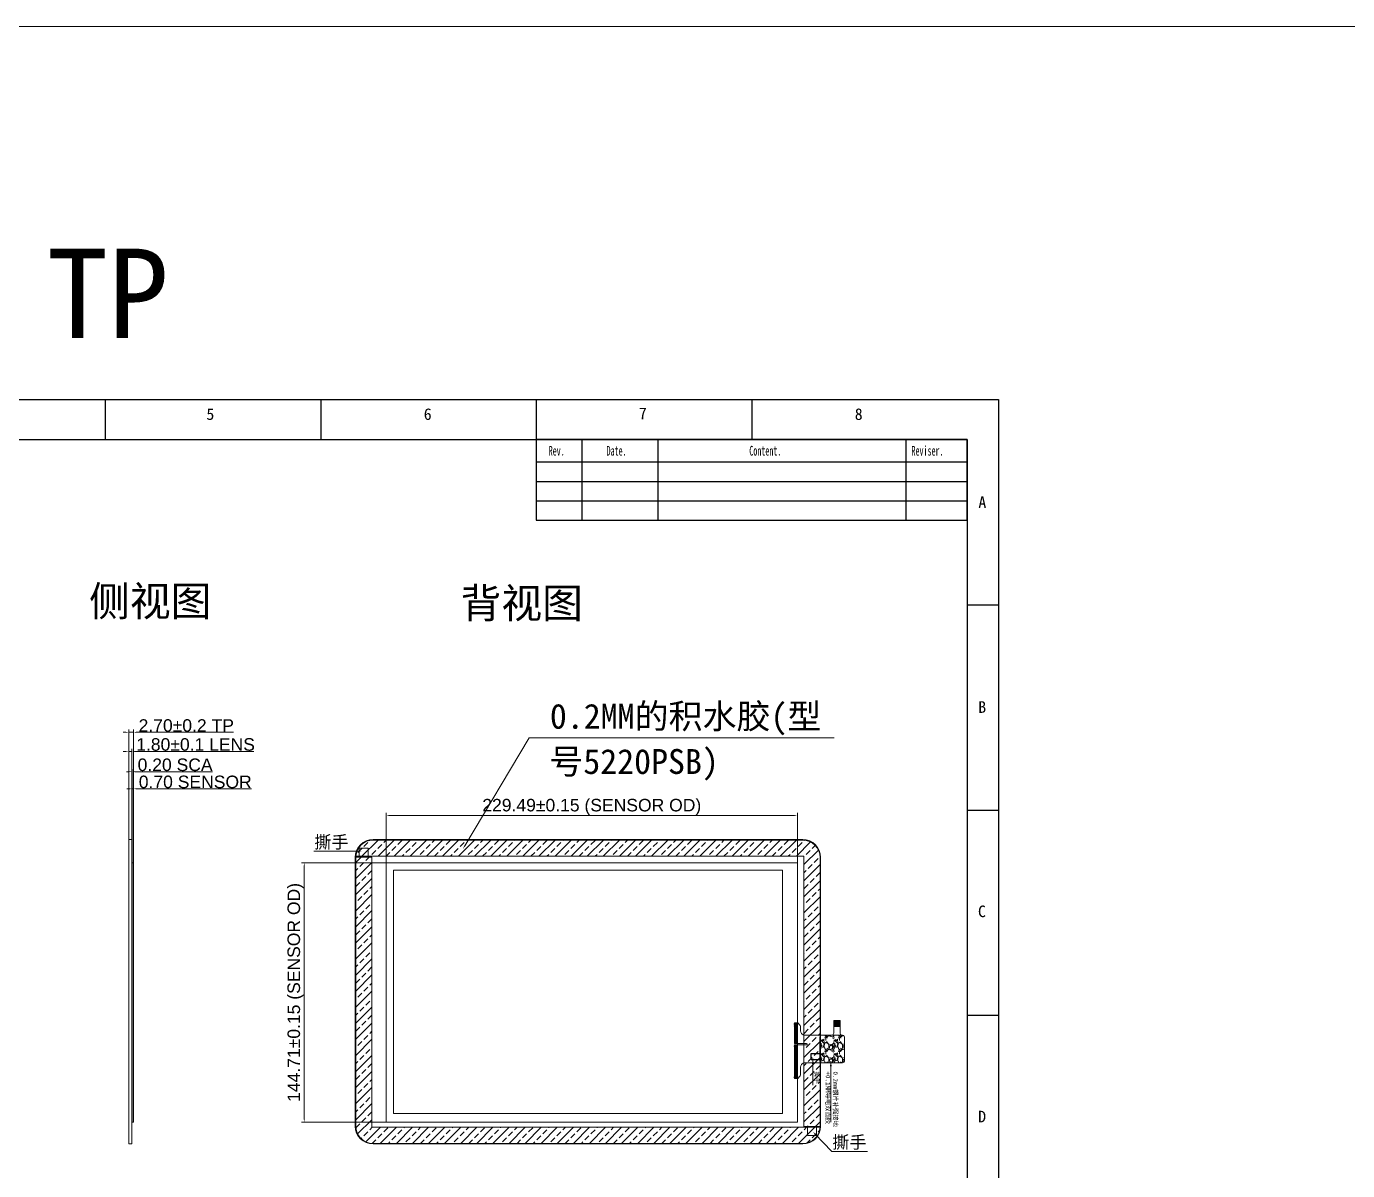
# Model space of a CAD drawing. Header units: millimetres. Extents: x 20850 to 34255, y -4073 to 3090.
# Drawn here: x 21452 to 22190, y 2451 to 3090 of the extents above; entities that cross this region are included whole.
import ezdxf

# ---------------------------------------------------------------- set-up
doc = ezdxf.new("R2010")
doc.units = ezdxf.units.MM
doc.header["$LTSCALE"] = 0.2
for name, color, linetype in [('Cover lens', 171, 'Continuous'), ('DIM', 7, 'Continuous'), ('Sensor', 7, 'Continuous'), ('背胶', 40, 'Continuous')]:
    doc.layers.add(name, color=color, linetype=linetype)
doc.layers.add('DIM（标注）', color=3, linetype='Continuous', lineweight=0)
doc.layers.add('FPC', color=40, linetype='Continuous', lineweight=13)
doc.styles.add('ARIAL', font='arial.ttf')
doc.styles.get("Standard").update_dxf_attribs({"font": 'simkai.ttf', "width": 0.58, "height": 8})
doc.styles.add('宋体', font='', dxfattribs={"height": 3})
doc.styles.add('宋体3.5', font='', dxfattribs={"height": 3.5})
doc.styles.get('宋体').set_extended_font_data('SimSun')
doc.styles.get('宋体3.5').set_extended_font_data('SimSun')
doc.dimstyles.new('ISO', dxfattribs={"dimtxt": 7, "dimasz": 3, "dimexe": 0, "dimexo": 0, "dimgap": 0.3, "dimtad": 1, "dimzin": 1, "dimdsep": 46, "dimtxsty": '宋体', "dimcen": 0, "dimclrd": 256, "dimclre": 256, "dimclrt": 256, "dimadec": 0, "dimazin": 0, "dimtfac": 1, "dimtmove": 0, "dimatfit": 3, "dimfxl": 1, "dimlwd": -1, "dimlwe": -1, "dimarcsym": 0})

msp = doc.modelspace()

# ---------------------------------------------------------------- hatches: boundary and pattern name
at = {"layer": 'FPC'}
h = msp.add_hatch(dxfattribs=at)
h.set_pattern_fill('GRAVEL', color=6, scale=0.3, angle=-90, style=0)
h.set_pattern_definition([(138.0128, (22353.81725, 10300.6586), (-68.58008427, 60.960051798), [1.025163, -101.4915]), (94.9697, (22353.05525, 10301.3444), (7.619946226, -91.440147919), [1.759215, -174.162]), (42.5104, (22352.90285, 10303.097), (-83.820081877, -76.199944555), [1.240446, -122.8041]), (177.2737, (22350.99785, 10306.0688), (152.39995096, -7.619966912), [1.602015, -158.5992]), (202.8337, (22349.39765, 10306.145), (91.44005199, 38.100108167), [1.570902, -155.5194]), (267.2737, (22347.94985, 10305.5354), (7.619966912, 152.39995096), [1.602015, -158.5992]), (307.6942, (22347.87365, 10303.9352), (-76.199932071, 99.060062584), [2.118582, -209.7393]), (342.2553, (22349.16905, 10302.2588), (167.640048618, -53.340106696), [2.00016, -198.0159]), (31.4296, (22351.07405, 10301.6492), (99.05988348, 60.960015706), [1.607439, -159.1365]), (85.2364, (22352.44565, 10302.4874), (-7.61992849, -83.81993416), [1.835139, -89.9217]), (132.3974, (22352.59805, 10304.3162), (-83.819890952, 91.440002752), [2.373234, -234.9504]), (48.8141, (22350.92165, 10298.525), (45.71992967, 53.33996602), [0.810015, -80.1918]), (81.4692, (22351.45505, 10299.1346), (-15.2400384, -99.059848787), [1.541046, -152.5638]), (135, (22351.6836, 10300.6586), (-7.6199948, 3e-15), [1.077627, -9.69867]), (113.1986, (22352.598, 10301.192), (15.24006682, -38.10012848), [0.580323, -57.4518]), (201.8014, (22352.3694, 10301.7254), (22.86001473, 7.62000535), [0.820698, -40.2144]), (300.9638, (22351.6074, 10301.4206), (15.24001188, -22.85997586), [1.33296, -43.0989]), (71.5651, (22352.2932, 10300.2776), (-7.6199887, -15.24000695), [0.963861, -23.1327]), (286.3895, (22352.36945, 10306.145), (22.85995245, -76.200042042), [1.350264, -133.6764]), (340.3462, (22352.75045, 10304.8496), (-83.819881466, 30.479915066), [1.132797, -112.1466]), (203.1986, (22353.8172, 10300.2776), (38.10012848, 15.24006682), [1.16064, -56.8716]), (253.6105, (22352.75045, 10299.8204), (22.85995245, 76.200042042), [1.350264, -133.6764]), (249.444, (22347.64505, 10306.145), (15.23998151, 38.10004729), [1.302105, -63.8031]), (204.7751, (22347.18785, 10304.9258), (83.81996108, 38.09991121), [1.091016, -108.0108]), (336.8014, (22346.1972, 10300.2014), (38.10012848, -15.24006682), [1.16064, -56.8716]), (287.354, (22347.26405, 10299.7442), (-30.479954027, 99.060005346), [1.277349, -126.4572]), (339.444, (22346.19725, 10303.9352), (-38.10004729, 15.23998151), [0.651054, -64.4544]), (11.3099, (22346.1972, 10300.6586), (30.47990238, 7.6199624), [0.388545, -38.466]), (75.9638, (22346.5782, 10300.7348), (-7.6199868, -22.86001606), [1.570902, -29.84715]), (96.009, (22346.95925, 10302.2588), (7.619982206, -76.199887633), [1.455801, -144.1242]), (213.6901, (22350.9216, 10301.4206), (15.2399853, 7.6200026), [1.098972, -26.37534]), (263.1572, (22350.00725, 10300.811), (-15.240068255, -129.54005357), [1.918671, -189.948]), (330.9454, (22349.77865, 10298.906), (-53.33987283, 30.4799291), [0.784524, -77.6682]), (360, (22350.4644, 10298.525), (7.62, 7.62), [0.4572, -7.1628]), (30.2564, (22347.18785, 10302.4112), (-53.339973097, -30.4799354), [1.058601, -104.8017]), (318.0128, (22348.10225, 10302.9446), (68.58008427, -60.960051798), [2.050329, -100.4664]), (270, (22349.626, 10301.573), (7.62, -7.62), [1.9812, -5.6388]), (235.3048, (22349.62625, 10299.5918), (53.34000507, 76.199867973), [1.20483, -119.2779]), (164.0546, (22348.9404, 10298.6012), (-30.48007261, 7.62001944), [1.109487, -54.3651]), (117.646, (22347.87365, 10298.906), (-76.200047924, 144.779949147), [1.806435, -178.8375]), (85.4261, (22347.03545, 10300.5062), (7.619963134, 99.060022814), [1.911087, -189.1974]), (85.4261, (22347.03545, 10300.5062), (7.619963134, 99.060022814), [1.911087, -189.1974])])
h.paths.add_polyline_path([(21908.745, 2525.9915, 0.41421356), (21907.745, 2526.9915), (21907.305, 2526.9915), (21896.105, 2526.9915, 0.41421356), (21895.105, 2525.9915), (21895.105, 2512.4615, 0.41421356), (21896.105, 2511.4615), (21907.745, 2511.4615, 0.41421356), (21908.745, 2512.4615)])

# ---------------------------------------------------------------- linework, layer by layer
for p, q in [((20990.0109, 2881.809), (21994.6895, 2881.809)), ((21496.0907, 2881.809), (21496.0907, 2859.4505)), ((21616.3925, 2881.809), (21616.3925, 2859.4505)), ((21736.6943, 2881.809), (21736.6943, 2859.4505)), ((21856.996, 2881.809), (21856.996, 2859.4505)), ((21994.6895, 2881.809), (21994.6895, 2194.2849)), ((21014.8837, 2859.4505), (21977.3067, 2859.4505)), ((21977.3067, 2859.4505), (21736.6943, 2859.4505)), ((21736.6943, 2859.4505), (21736.6943, 2814.5422)), ((21762.377, 2814.5422), (21762.377, 2859.4505)), ((21804.7603, 2814.5422), (21804.7603, 2859.4505)), ((21943.1482, 2814.5422), (21943.1482, 2859.4505)), ((21977.3067, 2814.5422), (21977.3067, 2859.4505)), ((21977.3067, 2859.4505), (21977.3067, 2212.1425)), ((21736.6943, 2846.9781), (21977.3067, 2846.9781)), ((21736.6943, 2836.1661), (21977.3067, 2836.1661)), ((21736.6943, 2825.3542), (21977.3067, 2825.3542)), ((21736.6943, 2814.5422), (21977.3067, 2814.5422)), ((21977.3067, 2767.2219), (21994.6895, 2767.2219)), ((21977.3067, 2652.6349), (21994.6895, 2652.6349)), ((21977.3067, 2538.0478), (21994.6895, 2538.0478))]:
    msp.add_line(p, q)
at = {"lineweight": 15}
for p, q in [((21511.0163, 2623.1415), (21511.2163, 2623.1415)), ((21511.0163, 2478.4315), (21511.0163, 2623.1415)), ((21511.2163, 2623.1415), (21511.2163, 2478.4315)), ((21511.2163, 2478.4315), (21511.0163, 2478.4315))]:
    msp.add_line(p, q, dxfattribs=at)
at = {"color": 2, "linetype": 'Continuous'}
for p, q in [((21890.105, 2513.4097), (21890.105, 2516.6325)), ((21890.105, 2516.6325), (21895.105, 2516.6325)), ((21890.105, 2513.4097), (21895.105, 2513.4097))]:
    msp.add_line(p, q, dxfattribs=at)
at = {"color": 1, "lineweight": 15}
msp.add_lwpolyline([(20850.3737, 3090.1895), (24468.3963, 3090.1895), (24468.3963, 2016.3645), (20850.3737, 2016.3645)], close=True, dxfattribs=at)
at = {"lineweight": 15}
msp.add_lwpolyline([(21696.8424, 2632.6589), (21732.6904, 2693.0169), (21903.0861, 2693.0169)], dxfattribs=at)
at = {"color": 0}
for points in [[(21881.6146, 2533.3865), (21882.1646, 2533.3865), (21882.1646, 2532.8865), (21880.9646, 2532.8865), (21880.9646, 2533.3865), (21881.4146, 2533.3865), (21881.4146, 2533.3865)], [(21881.6146, 2532.8865), (21882.1646, 2532.8865), (21882.1646, 2533.3865), (21880.9646, 2533.3865), (21880.9646, 2532.8865), (21881.4146, 2532.8865), (21881.4146, 2532.8865)], [(21880.9646, 2532.1865), (21881.4146, 2532.1865), (21881.4146, 2532.5865), (21881.6146, 2532.5865), (21881.6146, 2532.1865), (21882.1646, 2532.1865), (21882.1646, 2531.8865), (21880.9646, 2531.8865)], [(21880.9646, 2531.5865), (21880.9646, 2531.2865), (21882.1646, 2531.2865), (21882.1646, 2531.5865)], [(21880.9646, 2530.9865), (21880.9646, 2530.6865), (21882.1646, 2530.6865), (21882.1646, 2530.9865)], [(21880.9646, 2530.3865), (21880.9646, 2530.0865), (21882.1646, 2530.0865), (21882.1646, 2530.3865)], [(21880.9646, 2529.7865), (21880.9646, 2529.4865), (21882.1646, 2529.4865), (21882.1646, 2529.7865)], [(21903.155, 2531.9871), (21903.455, 2531.9871), (21903.455, 2534.9915), (21903.155, 2534.9915)], [(21903.655, 2531.9871), (21903.955, 2531.9871), (21903.955, 2534.9915), (21903.655, 2534.9915)], [(21904.155, 2531.9871), (21904.455, 2531.9871), (21904.455, 2534.9915), (21904.155, 2534.9915)], [(21904.655, 2531.9871), (21904.955, 2531.9871), (21904.955, 2534.9915), (21904.655, 2534.9915)], [(21905.155, 2531.9871), (21905.455, 2531.9871), (21905.455, 2534.9915), (21905.155, 2534.9915)], [(21905.655, 2531.9871), (21905.955, 2531.9871), (21905.955, 2534.9915), (21905.655, 2534.9915)], [(21880.9646, 2529.1865), (21880.9646, 2528.8865), (21882.1646, 2528.8865), (21882.1646, 2529.1865)], [(21880.9646, 2528.5865), (21880.9646, 2528.2865), (21882.1646, 2528.2865), (21882.1646, 2528.5865)], [(21880.9646, 2527.9865), (21880.9646, 2527.6865), (21882.1646, 2527.6865), (21882.1646, 2527.9865)], [(21880.9646, 2527.3865), (21880.9646, 2527.0865), (21882.1646, 2527.0865), (21882.1646, 2527.3865)], [(21880.9646, 2526.7865), (21880.9646, 2526.4865), (21882.1646, 2526.4865), (21882.1646, 2526.7865)], [(21880.9646, 2526.1865), (21880.9646, 2525.8865), (21882.1646, 2525.8865), (21882.1646, 2526.1865)], [(21880.9646, 2525.5865), (21880.9646, 2525.2865), (21882.1646, 2525.2865), (21882.1646, 2525.5865)], [(21880.9646, 2524.9865), (21880.9646, 2524.6865), (21882.1646, 2524.6865), (21882.1646, 2524.9865)], [(21880.9646, 2524.3865), (21880.9646, 2524.0865), (21882.1646, 2524.0865), (21882.1646, 2524.3865)], [(21880.9646, 2523.7865), (21880.9646, 2523.4865), (21882.1646, 2523.4865), (21882.1646, 2523.7865)], [(21880.9646, 2522.8865), (21881.4146, 2522.8865), (21881.4146, 2522.4865), (21881.6146, 2522.4865), (21881.6146, 2522.8865), (21882.1646, 2522.8865), (21882.1646, 2523.1865), (21880.9646, 2523.1865)], [(21880.9646, 2520.8865), (21881.4146, 2520.8865), (21881.4146, 2521.2865), (21881.6146, 2521.2865), (21881.6146, 2520.8865), (21882.1646, 2520.8865), (21882.1646, 2520.5865), (21880.9646, 2520.5865)], [(21880.9646, 2519.9865), (21882.1646, 2519.9865), (21882.1646, 2520.2865), (21880.9646, 2520.2865)], [(21880.9646, 2519.3865), (21882.1646, 2519.3865), (21882.1646, 2519.6865), (21880.9646, 2519.6865)], [(21880.9646, 2518.7865), (21882.1646, 2518.7865), (21882.1646, 2519.0865), (21880.9646, 2519.0865)], [(21880.9646, 2518.1865), (21882.1646, 2518.1865), (21882.1646, 2518.4865), (21880.9646, 2518.4865)], [(21880.9646, 2517.5865), (21882.1646, 2517.5865), (21882.1646, 2517.8865), (21880.9646, 2517.8865)], [(21880.9646, 2516.9865), (21882.1646, 2516.9865), (21882.1646, 2517.2865), (21880.9646, 2517.2865)], [(21880.9646, 2516.3865), (21882.1646, 2516.3865), (21882.1646, 2516.6865), (21880.9646, 2516.6865)], [(21880.9646, 2515.7865), (21882.1646, 2515.7865), (21882.1646, 2516.0865), (21880.9646, 2516.0865)], [(21880.9646, 2515.1865), (21882.1646, 2515.1865), (21882.1646, 2515.4865), (21880.9646, 2515.4865)], [(21880.9646, 2514.5865), (21882.1646, 2514.5865), (21882.1646, 2514.8865), (21880.9646, 2514.8865)], [(21880.9646, 2513.9865), (21882.1646, 2513.9865), (21882.1646, 2514.2865), (21880.9646, 2514.2865)], [(21880.9646, 2513.3865), (21882.1646, 2513.3865), (21882.1646, 2513.6865), (21880.9646, 2513.6865)], [(21880.9646, 2512.7865), (21882.1646, 2512.7865), (21882.1646, 2513.0865), (21880.9646, 2513.0865)], [(21880.9646, 2512.1865), (21882.1646, 2512.1865), (21882.1646, 2512.4865), (21880.9646, 2512.4865)], [(21880.9646, 2511.5865), (21882.1646, 2511.5865), (21882.1646, 2511.8865), (21880.9646, 2511.8865)], [(21880.9646, 2510.9865), (21882.1646, 2510.9865), (21882.1646, 2511.2865), (21880.9646, 2511.2865)], [(21880.9646, 2510.3865), (21882.1646, 2510.3865), (21882.1646, 2510.6865), (21880.9646, 2510.6865)], [(21880.9646, 2509.7865), (21882.1646, 2509.7865), (21882.1646, 2510.0865), (21880.9646, 2510.0865)], [(21880.9646, 2509.1865), (21882.1646, 2509.1865), (21882.1646, 2509.4865), (21880.9646, 2509.4865)], [(21880.9646, 2508.5865), (21882.1646, 2508.5865), (21882.1646, 2508.8865), (21880.9646, 2508.8865)], [(21880.9646, 2507.9865), (21882.1646, 2507.9865), (21882.1646, 2508.2865), (21880.9646, 2508.2865)], [(21880.9646, 2507.3865), (21882.1646, 2507.3865), (21882.1646, 2507.6865), (21880.9646, 2507.6865)], [(21880.9646, 2506.7865), (21882.1646, 2506.7865), (21882.1646, 2507.0865), (21880.9646, 2507.0865)], [(21880.9646, 2506.1865), (21882.1646, 2506.1865), (21882.1646, 2506.4865), (21880.9646, 2506.4865)], [(21880.9646, 2505.5865), (21882.1646, 2505.5865), (21882.1646, 2505.8865), (21880.9646, 2505.8865)], [(21880.9646, 2504.9865), (21882.1646, 2504.9865), (21882.1646, 2505.2865), (21880.9646, 2505.2865)], [(21880.9646, 2504.3865), (21881.4146, 2504.3865), (21881.4146, 2503.9865), (21881.6146, 2503.9865), (21881.6146, 2504.3865), (21882.1646, 2504.3865), (21882.1646, 2504.6865), (21880.9646, 2504.6865)], [(21880.9646, 2504.3865), (21881.4146, 2504.3865), (21881.4146, 2503.9865), (21881.6146, 2503.9865), (21881.6146, 2504.3865), (21882.1646, 2504.3865), (21882.1646, 2504.6865), (21880.9646, 2504.6865)], [(21881.6146, 2503.6865), (21882.1646, 2503.6865), (21882.1646, 2503.1865), (21880.9646, 2503.1865), (21880.9646, 2503.6865), (21881.4146, 2503.6865), (21881.4146, 2503.6865)], [(21881.6146, 2503.1865), (21882.1646, 2503.1865), (21882.1646, 2503.6865), (21880.9646, 2503.6865), (21880.9646, 2503.1865), (21881.4146, 2503.1865), (21881.4146, 2503.1865)]]:
    msp.add_lwpolyline(points, close=True, dxfattribs=at)
at = {"lineweight": 15}
msp.add_solid([(21697.129, 2632.4887), (21695.8211, 2630.9394), (21696.5558, 2632.8292)], dxfattribs=at)
at = {"layer": 'Cover lens', "lineweight": 15}
for p, q in [((21509.2163, 2636.1615), (21511.0163, 2636.1615)), ((21509.2163, 2466.1615), (21509.2163, 2636.1615)), ((21511.0163, 2636.1615), (21511.0163, 2466.1615)), ((21511.0163, 2466.1615), (21509.2163, 2466.1615))]:
    msp.add_line(p, q, dxfattribs=at)
at = {"layer": 'Cover lens', "linetype": 'Continuous', "lineweight": 0}
for p, q in [((21885.4646, 2636.1615), (21645.6646, 2636.1615)), ((21635.6646, 2626.1615), (21635.6646, 2476.1615)), ((21895.4646, 2476.1615), (21895.4646, 2626.1615)), ((21874.1526, 2619.1415), (21656.9766, 2619.1415)), ((21656.9766, 2619.1415), (21656.9766, 2483.1815)), ((21874.1526, 2483.1815), (21874.1526, 2619.1415)), ((21656.9766, 2483.1815), (21874.1526, 2483.1815)), ((21645.6646, 2466.1615), (21885.4646, 2466.1615))]:
    msp.add_line(p, q, dxfattribs=at)
for centre, start, end in [((21645.6646, 2626.1615), 90, 180), ((21885.4646, 2626.1615), 0, 90), ((21645.6646, 2476.1615), 180, 270), ((21885.4646, 2476.1615), 270, 0)]:
    msp.add_arc(centre, 10, start, end, dxfattribs=at)
at = {"layer": 'DIM（标注）'}
for p, q in [((21507.7163, 2696.0176), (21506.2163, 2696.0176)), ((21509.2163, 2619.3763), (21509.2163, 2697.5176)), ((21509.2163, 2696.0176), (21511.9163, 2696.0176)), ((21511.9163, 2619.3763), (21511.9163, 2697.5176)), ((21513.4163, 2696.0176), (21567.8115, 2696.0176)), ((21507.7163, 2685.3848), (21506.2163, 2685.3848)), ((21509.2163, 2614.3467), (21509.2163, 2686.8848)), ((21509.2163, 2685.3848), (21511.0163, 2685.3848)), ((21511.0163, 2614.3467), (21511.0163, 2686.8848)), ((21512.5163, 2685.3848), (21579.0971, 2685.3848)), ((21509.5163, 2674.0274), (21508.0163, 2674.0274)), ((21511.0163, 2597.2311), (21511.0163, 2675.5274)), ((21511.0163, 2674.0274), (21511.2163, 2674.0274)), ((21511.2163, 2597.2311), (21511.2163, 2675.5274)), ((21512.7163, 2674.0274), (21556.0672, 2674.0274)), ((21509.7163, 2664.4732), (21508.2163, 2664.4732)), ((21511.2163, 2597.2311), (21511.2163, 2665.9732)), ((21511.2163, 2664.4732), (21511.9163, 2664.4732)), ((21511.9163, 2597.2311), (21511.9163, 2665.9732)), ((21513.4163, 2664.4732), (21577.834, 2664.4732)), ((21652.9746, 2613.4836), (21652.9746, 2651.0198)), ((21654.4746, 2649.5198), (21880.9646, 2649.5198)), ((21882.4646, 2613.4836), (21882.4646, 2651.0198)), ((21687.8975, 2623.1415), (21605.7211, 2623.1415)), ((21607.2211, 2621.6415), (21607.2211, 2479.9315)), ((21687.8975, 2478.4315), (21605.7211, 2478.4315))]:
    msp.add_line(p, q, dxfattribs=at)
at = {"layer": 'DIM（标注）', "color": 4}
for points in [[(21637.7818, 2629.6274), (21612.6158, 2629.6274)], [(21892.2213, 2471.8802), (21901.7388, 2462.0428), (21921.6235, 2462.0428)]]:
    msp.add_lwpolyline(points, dxfattribs=at)
at = {"layer": 'DIM（标注）', "lineweight": 15}
for points in [[(21507.7163, 2696.2676), (21507.7163, 2695.7676), (21509.2163, 2696.0176)], [(21513.4163, 2696.2676), (21513.4163, 2695.7676), (21511.9163, 2696.0176)], [(21507.7163, 2685.6348), (21507.7163, 2685.1348), (21509.2163, 2685.3848)], [(21512.5163, 2685.6348), (21512.5163, 2685.1348), (21511.0163, 2685.3848)], [(21509.5163, 2674.2774), (21509.5163, 2673.7774), (21511.0163, 2674.0274)], [(21512.7163, 2674.2774), (21512.7163, 2673.7774), (21511.2163, 2674.0274)], [(21509.7163, 2664.7232), (21509.7163, 2664.2232), (21511.2163, 2664.4732)], [(21513.4163, 2664.7232), (21513.4163, 2664.2232), (21511.9163, 2664.4732)], [(21654.4746, 2649.7698), (21654.4746, 2649.2698), (21652.9746, 2649.5198)], [(21880.9646, 2649.7698), (21880.9646, 2649.2698), (21882.4646, 2649.5198)], [(21606.9711, 2621.6415), (21607.4711, 2621.6415), (21607.2211, 2623.1415)], [(21606.9711, 2479.9315), (21607.4711, 2479.9315), (21607.2211, 2478.4315)]]:
    msp.add_solid(points, dxfattribs=at)
at = {"layer": 'DIM（标注）', "color": 4}
for points in [[(21637.7818, 2629.8774), (21639.2818, 2629.6274), (21637.7818, 2629.3774)], [(21892.0416, 2471.7063), (21891.1783, 2472.9582), (21892.401, 2472.054)]]:
    msp.add_solid(points, dxfattribs=at)
at = {"layer": 'FPC', "color": 6, "linetype": 'Continuous'}
msp.add_lwpolyline([(21880.8146, 2502.7865), (21880.8146, 2521.3365, -0.41421356), (21880.9646, 2521.4865), (21887.6054, 2521.4865, 1), (21887.6054, 2522.2865), (21880.9646, 2522.2865, -0.41421356), (21880.8146, 2522.4365), (21880.8146, 2533.7365, -0.41421356), (21880.9646, 2533.8865), (21882.3778, 2533.8865, -0.19891237), (21882.7314, 2533.74), (21883.8821, 2532.5893, -0.19890406), (21884.175, 2531.8822), (21884.1751, 2529.2718, 0.19890406), (21884.7609, 2527.8577), (21885.0413, 2527.5773, 0.19891237), (21886.4555, 2526.9915), (21901.805, 2526.9915, 0.41421356), (21902.805, 2527.9915), (21902.805, 2535.0415, -0.41421356), (21902.955, 2535.1915), (21906.155, 2535.1915, -0.41421356), (21906.305, 2535.0415), (21906.305, 2527.9915, 0.41421356), (21907.305, 2526.9915), (21907.745, 2526.9915, -0.41421356), (21908.745, 2525.9915), (21908.745, 2512.4615, -0.41421356), (21907.745, 2511.4615), (21886.534, 2511.4615, 0.19891237), (21885.1198, 2510.8757), (21884.7618, 2510.5178, 0.19891237), (21884.176, 2509.1035), (21884.176, 2504.6418, -0.19891237), (21883.8832, 2503.9347), (21882.7314, 2502.7829, -0.19891237), (21882.3778, 2502.6365), (21880.9646, 2502.6365, -0.41421356)], format="xyb", close=True, dxfattribs=at)
at = {"layer": 'FPC', "color": 6}
msp.add_lwpolyline([(21896.105, 2526.9915), (21907.745, 2526.9915, -0.41421356), (21908.745, 2525.9915), (21908.745, 2512.4615, -0.41421356), (21907.745, 2511.4615), (21896.105, 2511.4615, -0.41421356), (21895.105, 2512.4615), (21895.105, 2525.9915, -0.41421356)], format="xyb", close=True, dxfattribs=at)
at = {"layer": 'Sensor', "lineweight": 15}
for p, q in [((21511.2163, 2478.4315), (21511.2163, 2623.1415)), ((21511.2163, 2623.1415), (21511.9163, 2623.1415)), ((21511.9163, 2623.1415), (21511.9163, 2478.4315)), ((21511.9163, 2478.4315), (21511.2163, 2478.4315))]:
    msp.add_line(p, q, dxfattribs=at)
at = {"layer": 'Sensor', "color": 7, "linetype": 'Continuous', "lineweight": 0}
for p, q in [((21652.9746, 2623.1415), (21882.4646, 2623.1415)), ((21652.9746, 2478.4315), (21652.9746, 2623.1415)), ((21882.4646, 2623.1415), (21882.4646, 2478.4315)), ((21882.4646, 2478.4315), (21652.9746, 2478.4315))]:
    msp.add_line(p, q, dxfattribs=at)
at = {"layer": '背胶', "linetype": 'Continuous', "lineweight": 15}
for p, q in [((21639.4491, 2626.8615), (21648.4491, 2635.8615)), ((21640.4351, 2632.3376), (21642.6802, 2634.5826)), ((21648.2928, 2631.215), (21650.5379, 2633.4601)), ((21648.4294, 2626.8615), (21657.4294, 2635.8615)), ((21651.6604, 2634.5826), (21652.9393, 2635.8615)), ((21657.4097, 2626.8615), (21666.4097, 2635.8615)), ((21659.5181, 2633.4601), (21661.7632, 2635.7052)), ((21666.3899, 2626.8615), (21675.3899, 2635.8615)), ((21667.3759, 2632.3376), (21669.6209, 2634.5826)), ((21670.7435, 2635.7052), (21670.8998, 2635.8615)), ((21675.2336, 2631.215), (21677.4787, 2633.4601)), ((21675.3702, 2626.8615), (21684.3702, 2635.8615)), ((21678.6012, 2634.5826), (21679.88, 2635.8615)), ((21684.3504, 2626.8615), (21693.3504, 2635.8615)), ((21686.4589, 2633.4601), (21688.704, 2635.7052)), ((21693.3307, 2626.8615), (21702.3307, 2635.8615)), ((21694.3166, 2632.3376), (21696.5617, 2634.5826)), ((21697.6842, 2635.7052), (21697.8406, 2635.8615)), ((21702.1744, 2631.215), (21704.4194, 2633.4601)), ((21702.3109, 2626.8615), (21711.3109, 2635.8615)), ((21705.542, 2634.5826), (21706.8208, 2635.8615)), ((21711.2912, 2626.8615), (21720.2912, 2635.8615)), ((21713.3997, 2633.4601), (21715.6447, 2635.7052)), ((21720.2715, 2626.8615), (21729.2715, 2635.8615)), ((21721.2574, 2632.3376), (21723.5025, 2634.5826)), ((21724.625, 2635.7052), (21724.7813, 2635.8615)), ((21729.1151, 2631.215), (21731.3602, 2633.4601)), ((21729.2517, 2626.8615), (21738.2517, 2635.8615)), ((21732.4827, 2634.5826), (21733.7616, 2635.8615)), ((21738.232, 2626.8615), (21747.232, 2635.8615)), ((21740.3404, 2633.4601), (21742.5855, 2635.7052)), ((21747.2122, 2626.8615), (21756.2122, 2635.8615)), ((21748.1982, 2632.3376), (21750.4432, 2634.5826)), ((21751.5658, 2635.7052), (21751.7221, 2635.8615)), ((21756.0559, 2631.215), (21758.301, 2633.4601)), ((21756.1925, 2626.8615), (21765.1925, 2635.8615)), ((21759.4235, 2634.5826), (21760.7023, 2635.8615)), ((21765.1727, 2626.8615), (21774.1727, 2635.8615)), ((21767.2812, 2633.4601), (21769.5263, 2635.7052)), ((21774.153, 2626.8615), (21783.153, 2635.8615)), ((21775.1389, 2632.3376), (21777.384, 2634.5826)), ((21778.5065, 2635.7052), (21778.6629, 2635.8615)), ((21782.9967, 2631.215), (21785.2417, 2633.4601)), ((21783.1332, 2626.8615), (21792.1332, 2635.8615)), ((21786.3643, 2634.5826), (21787.6431, 2635.8615)), ((21792.1135, 2626.8615), (21801.1135, 2635.8615)), ((21794.222, 2633.4601), (21796.4671, 2635.7052)), ((21801.0938, 2626.8615), (21810.0938, 2635.8615)), ((21802.0797, 2632.3376), (21804.3248, 2634.5826)), ((21805.4473, 2635.7052), (21805.6036, 2635.8615)), ((21809.9374, 2631.215), (21812.1825, 2633.4601)), ((21810.074, 2626.8615), (21819.074, 2635.8615)), ((21813.305, 2634.5826), (21814.5839, 2635.8615)), ((21819.0543, 2626.8615), (21828.0543, 2635.8615)), ((21821.1628, 2633.4601), (21823.4078, 2635.7052)), ((21828.0345, 2626.8615), (21837.0345, 2635.8615)), ((21829.0205, 2632.3376), (21831.2655, 2634.5826)), ((21832.3881, 2635.7052), (21832.5444, 2635.8615)), ((21836.8782, 2631.215), (21839.1233, 2633.4601)), ((21837.0148, 2626.8615), (21846.0148, 2635.8615)), ((21840.2458, 2634.5826), (21841.5247, 2635.8615)), ((21845.995, 2626.8615), (21854.995, 2635.8615)), ((21848.1035, 2633.4601), (21850.3486, 2635.7052)), ((21854.9753, 2626.8615), (21863.9753, 2635.8615)), ((21855.9612, 2632.3376), (21858.2063, 2634.5826)), ((21859.3288, 2635.7052), (21859.4852, 2635.8615)), ((21863.819, 2631.215), (21866.064, 2633.4601)), ((21863.9555, 2626.8615), (21872.9555, 2635.8615)), ((21867.1866, 2634.5826), (21868.4654, 2635.8615)), ((21872.9358, 2626.8615), (21881.9358, 2635.8615)), ((21875.0443, 2633.4601), (21877.2894, 2635.7052)), ((21881.9161, 2626.8615), (21889.862, 2634.8075)), ((21882.902, 2632.3376), (21885.1471, 2634.5826)), ((21886.2696, 2635.7052), (21886.3824, 2635.818)), ((21890.7597, 2631.215), (21892.4433, 2632.8986)), ((21635.9646, 2623.3769), (21638.9491, 2626.3615)), ((21637.0675, 2628.97), (21639.3126, 2631.215)), ((21641.5576, 2624.4799), (21643.4393, 2626.3615)), ((21644.9252, 2627.8474), (21647.1703, 2630.0925)), ((21652.9195, 2626.8615), (21655.028, 2628.97)), ((21656.1505, 2630.0925), (21658.3956, 2632.3376)), ((21661.8998, 2626.8615), (21662.8857, 2627.8474)), ((21664.0083, 2628.97), (21666.2533, 2631.215)), ((21671.866, 2627.8474), (21674.1111, 2630.0925)), ((21679.8603, 2626.8615), (21681.9688, 2628.97)), ((21683.0913, 2630.0925), (21685.3364, 2632.3376)), ((21688.8406, 2626.8615), (21689.8265, 2627.8474)), ((21690.949, 2628.97), (21693.1941, 2631.215)), ((21698.8068, 2627.8474), (21701.0518, 2630.0925)), ((21706.8011, 2626.8615), (21708.9096, 2628.97)), ((21710.0321, 2630.0925), (21712.2771, 2632.3376)), ((21715.7813, 2626.8615), (21716.7673, 2627.8474)), ((21717.8898, 2628.97), (21720.1349, 2631.215)), ((21725.7475, 2627.8474), (21727.9926, 2630.0925)), ((21733.7418, 2626.8615), (21735.8503, 2628.97)), ((21736.9729, 2630.0925), (21739.2179, 2632.3376)), ((21742.7221, 2626.8615), (21743.708, 2627.8474)), ((21744.8306, 2628.97), (21747.0756, 2631.215)), ((21752.6883, 2627.8474), (21754.9334, 2630.0925)), ((21760.6826, 2626.8615), (21762.7911, 2628.97)), ((21763.9136, 2630.0925), (21766.1587, 2632.3376)), ((21769.6629, 2626.8615), (21770.6488, 2627.8474)), ((21771.7713, 2628.97), (21774.0164, 2631.215)), ((21779.6291, 2627.8474), (21781.8741, 2630.0925)), ((21787.6234, 2626.8615), (21789.7319, 2628.97)), ((21790.8544, 2630.0925), (21793.0995, 2632.3376)), ((21796.6036, 2626.8615), (21797.5896, 2627.8474)), ((21798.7121, 2628.97), (21800.9572, 2631.215)), ((21806.5698, 2627.8474), (21808.8149, 2630.0925)), ((21814.5641, 2626.8615), (21816.6726, 2628.97)), ((21817.7952, 2630.0925), (21820.0402, 2632.3376)), ((21823.5444, 2626.8615), (21824.5304, 2627.8474)), ((21825.6529, 2628.97), (21827.8979, 2631.215)), ((21833.5106, 2627.8474), (21835.7557, 2630.0925)), ((21841.5049, 2626.8615), (21843.6134, 2628.97)), ((21844.7359, 2630.0925), (21846.981, 2632.3376)), ((21850.4852, 2626.8615), (21851.4711, 2627.8474)), ((21852.5937, 2628.97), (21854.8387, 2631.215)), ((21860.4514, 2627.8474), (21862.6964, 2630.0925)), ((21868.4457, 2626.8615), (21870.5542, 2628.97)), ((21871.6767, 2630.0925), (21873.9218, 2632.3376)), ((21877.4259, 2626.8615), (21878.4119, 2627.8474)), ((21879.5344, 2628.97), (21881.7795, 2631.215)), ((21886.1646, 2622.1298), (21894.2684, 2630.2336)), ((21886.1646, 2626.6199), (21886.2696, 2626.7249)), ((21887.3921, 2627.8474), (21889.6372, 2630.0925)), ((21891.8823, 2623.3573), (21894.1273, 2625.6024)), ((21635.9646, 2614.3967), (21644.9646, 2623.3967)), ((21635.9646, 2618.8868), (21637.0675, 2619.9897)), ((21638.19, 2621.1123), (21640.4351, 2623.3573)), ((21642.6802, 2616.6221), (21644.9252, 2618.8672)), ((21886.1646, 2613.1495), (21895.1646, 2622.1495)), ((21886.1646, 2617.6396), (21887.3921, 2618.8672)), ((21888.5147, 2619.9897), (21890.7597, 2622.2348)), ((21635.9646, 2605.4164), (21644.9646, 2614.4164)), ((21635.9646, 2609.9066), (21638.19, 2612.132)), ((21639.3126, 2613.2545), (21641.5576, 2615.4996)), ((21886.1646, 2604.1693), (21895.1646, 2613.1693)), ((21886.2696, 2608.7644), (21888.5147, 2611.0095)), ((21889.6372, 2612.132), (21891.8823, 2614.3771)), ((21893.0048, 2615.4996), (21895.1646, 2617.6594)), ((21635.9646, 2596.4362), (21644.9646, 2605.4362)), ((21637.0675, 2602.0292), (21639.3126, 2604.2743)), ((21640.4351, 2605.3968), (21642.6802, 2607.6419)), ((21643.8027, 2608.7644), (21644.9646, 2609.9263)), ((21886.1646, 2595.189), (21895.1646, 2604.189)), ((21890.7597, 2604.2743), (21893.0048, 2606.5193)), ((21894.1273, 2607.6419), (21895.1646, 2608.6791)), ((21635.9646, 2587.4559), (21644.9646, 2596.4559)), ((21638.19, 2594.1715), (21640.4351, 2596.4166)), ((21641.5576, 2597.5391), (21643.8027, 2599.7841)), ((21644.9252, 2600.9067), (21644.9646, 2600.946)), ((21886.1646, 2599.6791), (21886.2696, 2599.7841)), ((21887.3921, 2600.9067), (21889.6372, 2603.1517)), ((21891.8823, 2596.4166), (21894.1273, 2598.6616)), ((21635.9646, 2591.946), (21637.0675, 2593.049)), ((21639.3126, 2586.3138), (21641.5576, 2588.5588)), ((21642.6802, 2589.6814), (21644.9252, 2591.9264)), ((21886.1646, 2586.2087), (21895.1646, 2595.2087)), ((21886.1646, 2590.6989), (21887.3921, 2591.9264)), ((21888.5147, 2593.049), (21890.7597, 2595.294)), ((21893.0048, 2588.5588), (21895.1646, 2590.7186)), ((21635.9646, 2578.4757), (21644.9646, 2587.4757)), ((21635.9646, 2582.9658), (21638.19, 2585.1912)), ((21643.8027, 2581.8236), (21644.9646, 2582.9855)), ((21886.1646, 2577.2285), (21895.1646, 2586.2285)), ((21886.2696, 2581.8236), (21888.5147, 2584.0687)), ((21889.6372, 2585.1912), (21891.8823, 2587.4363)), ((21894.1273, 2580.7011), (21895.1646, 2581.7384)), ((21635.9646, 2569.4954), (21644.9646, 2578.4954)), ((21637.0675, 2575.0884), (21639.3126, 2577.3335)), ((21640.4351, 2578.456), (21642.6802, 2580.7011)), ((21644.9252, 2573.9659), (21644.9646, 2574.0053)), ((21886.1646, 2568.2482), (21895.1646, 2577.2482)), ((21887.3921, 2573.9659), (21889.6372, 2576.211)), ((21890.7597, 2577.3335), (21893.0048, 2579.5786)), ((21635.9646, 2560.5151), (21644.9646, 2569.5151)), ((21638.19, 2567.2307), (21640.4351, 2569.4758)), ((21641.5576, 2570.5983), (21643.8027, 2572.8434)), ((21886.1646, 2572.7384), (21886.2696, 2572.8434)), ((21886.1646, 2559.268), (21895.1646, 2568.268)), ((21888.5147, 2566.1082), (21890.7597, 2568.3533)), ((21891.8823, 2569.4758), (21894.1273, 2571.7208)), ((21635.9646, 2565.0053), (21637.0675, 2566.1082)), ((21635.9646, 2551.5349), (21644.9646, 2560.5349)), ((21639.3126, 2559.373), (21641.5576, 2561.6181)), ((21642.6802, 2562.7406), (21644.9252, 2564.9857)), ((21886.1646, 2563.7581), (21887.3921, 2564.9857)), ((21886.1646, 2550.2877), (21895.1646, 2559.2877)), ((21889.6372, 2558.2505), (21891.8823, 2560.4955)), ((21893.0048, 2561.6181), (21895.1646, 2563.7778)), ((21635.9646, 2556.025), (21638.19, 2558.2505)), ((21640.4351, 2551.5153), (21642.6802, 2553.7603)), ((21643.8027, 2554.8829), (21644.9646, 2556.0448)), ((21886.2696, 2554.8829), (21888.5147, 2557.1279)), ((21890.7597, 2550.3927), (21893.0048, 2552.6378)), ((21894.1273, 2553.7603), (21895.1646, 2554.7976)), ((21635.9646, 2542.5546), (21644.9646, 2551.5546)), ((21637.0675, 2548.1477), (21639.3126, 2550.3927)), ((21641.5576, 2543.6575), (21643.8027, 2545.9026)), ((21644.9252, 2547.0251), (21644.9646, 2547.0645)), ((21886.1646, 2541.3075), (21895.1646, 2550.3075)), ((21886.1646, 2545.7976), (21886.2696, 2545.9026)), ((21887.3921, 2547.0251), (21889.6372, 2549.2702)), ((21891.8823, 2542.535), (21894.1273, 2544.7801)), ((21635.9646, 2533.5744), (21644.9646, 2542.5744)), ((21635.9646, 2538.0645), (21637.0675, 2539.1674)), ((21638.19, 2540.29), (21640.4351, 2542.535)), ((21642.6802, 2535.7998), (21644.9252, 2538.0449)), ((21886.1646, 2532.3272), (21895.1646, 2541.3272)), ((21886.1646, 2536.8173), (21887.3921, 2538.0449)), ((21888.5147, 2539.1674), (21890.7597, 2541.4125)), ((21635.9646, 2524.5941), (21644.9646, 2533.5941)), ((21635.9646, 2529.0843), (21638.19, 2531.3097)), ((21639.3126, 2532.4322), (21641.5576, 2534.6773)), ((21886.1646, 2523.347), (21895.1646, 2532.347)), ((21886.2696, 2527.9421), (21888.5147, 2530.1872)), ((21889.6372, 2531.3097), (21891.8823, 2533.5548)), ((21893.0048, 2534.6773), (21895.1646, 2536.8371)), ((21635.9646, 2515.6139), (21644.9646, 2524.6139)), ((21637.0675, 2521.2069), (21639.3126, 2523.452)), ((21640.4351, 2524.5745), (21642.6802, 2526.8196)), ((21643.8027, 2527.9421), (21644.9646, 2529.104)), ((21886.1646, 2514.3667), (21895.1646, 2523.3667)), ((21887.3921, 2520.0844), (21889.6372, 2522.3294)), ((21890.7597, 2523.452), (21893.0048, 2525.697)), ((21894.1273, 2526.8196), (21895.1646, 2527.8568)), ((21635.9646, 2506.6336), (21644.9646, 2515.6336)), ((21638.19, 2513.3492), (21640.4351, 2515.5942)), ((21641.5576, 2516.7168), (21643.8027, 2518.9618)), ((21644.9252, 2520.0844), (21644.9646, 2520.1237)), ((21886.1646, 2518.8568), (21886.2696, 2518.9618)), ((21891.8823, 2515.5942), (21894.1273, 2517.8393)), ((21635.9646, 2511.1237), (21637.0675, 2512.2266)), ((21639.3126, 2505.4915), (21641.5576, 2507.7365)), ((21642.6802, 2508.8591), (21644.9252, 2511.1041)), ((21886.1646, 2505.3864), (21895.1646, 2514.3864)), ((21886.1646, 2509.8766), (21887.3921, 2511.1041)), ((21888.5147, 2512.2266), (21890.7597, 2514.4717)), ((21893.0048, 2507.7365), (21895.1646, 2509.8963)), ((21635.9646, 2497.6534), (21644.9646, 2506.6534)), ((21635.9646, 2502.1435), (21638.19, 2504.3689)), ((21643.8027, 2501.0013), (21644.9646, 2502.1632)), ((21886.1646, 2496.4062), (21895.1646, 2505.4062)), ((21886.2696, 2501.0013), (21888.5147, 2503.2464)), ((21889.6372, 2504.3689), (21891.8823, 2506.614)), ((21894.1273, 2499.8788), (21895.1646, 2500.9161)), ((21635.9646, 2488.6731), (21644.9646, 2497.6731)), ((21637.0675, 2494.2661), (21639.3126, 2496.5112)), ((21640.4351, 2497.6337), (21642.6802, 2499.8788)), ((21644.9252, 2493.1436), (21644.9646, 2493.183)), ((21886.1646, 2487.4259), (21895.1646, 2496.4259)), ((21887.3921, 2493.1436), (21889.6372, 2495.3887)), ((21890.7597, 2496.5112), (21893.0048, 2498.7563)), ((21635.9646, 2479.6928), (21644.9646, 2488.6928)), ((21638.19, 2486.4084), (21640.4351, 2488.6535)), ((21641.5576, 2489.776), (21643.8027, 2492.0211)), ((21886.1646, 2491.9161), (21886.2696, 2492.0211)), ((21886.1646, 2478.4457), (21895.1646, 2487.4457)), ((21888.5147, 2485.2859), (21890.7597, 2487.5309)), ((21891.8823, 2488.6535), (21894.1273, 2490.8985)), ((21635.9646, 2484.183), (21637.0675, 2485.2859)), ((21637.0178, 2471.7658), (21644.9646, 2479.7126)), ((21639.3126, 2478.5507), (21641.5576, 2480.7958)), ((21642.6802, 2481.9183), (21644.9252, 2484.1633)), ((21886.1646, 2482.9358), (21887.3921, 2484.1633)), ((21889.6372, 2477.4282), (21891.8823, 2479.6732)), ((21892.6607, 2475.9615), (21895.1646, 2478.4654)), ((21893.0048, 2480.7958), (21895.1646, 2482.9555)), ((21636.0079, 2475.246), (21638.19, 2477.4282)), ((21640.4351, 2470.693), (21642.6802, 2472.938)), ((21641.5907, 2467.3585), (21649.6938, 2475.4615)), ((21643.8027, 2474.0606), (21645.2036, 2475.4615)), ((21648.2928, 2469.5704), (21650.5379, 2471.8155)), ((21649.674, 2466.4615), (21658.674, 2475.4615)), ((21651.6604, 2472.938), (21653.9055, 2475.1831)), ((21656.1505, 2468.4479), (21658.3956, 2470.693)), ((21658.6543, 2466.4615), (21667.6543, 2475.4615)), ((21659.5181, 2471.8155), (21661.7632, 2474.0606)), ((21662.8857, 2475.1831), (21663.1641, 2475.4615)), ((21667.3759, 2470.693), (21669.6209, 2472.938)), ((21667.6345, 2466.4615), (21676.6345, 2475.4615)), ((21670.7435, 2474.0606), (21672.1444, 2475.4615)), ((21675.2336, 2469.5704), (21677.4787, 2471.8155)), ((21676.6148, 2466.4615), (21685.6148, 2475.4615)), ((21678.6012, 2472.938), (21680.8463, 2475.1831)), ((21683.0913, 2468.4479), (21685.3364, 2470.693)), ((21685.595, 2466.4615), (21694.595, 2475.4615)), ((21686.4589, 2471.8155), (21688.704, 2474.0606)), ((21689.8265, 2475.1831), (21690.1049, 2475.4615)), ((21694.3166, 2470.693), (21696.5617, 2472.938)), ((21694.5753, 2466.4615), (21703.5753, 2475.4615)), ((21697.6842, 2474.0606), (21699.0852, 2475.4615)), ((21702.1744, 2469.5704), (21704.4194, 2471.8155)), ((21703.5555, 2466.4615), (21712.5555, 2475.4615)), ((21705.542, 2472.938), (21707.787, 2475.1831)), ((21710.0321, 2468.4479), (21712.2771, 2470.693)), ((21712.5358, 2466.4615), (21721.5358, 2475.4615)), ((21713.3997, 2471.8155), (21715.6447, 2474.0606)), ((21716.7673, 2475.1831), (21717.0457, 2475.4615)), ((21721.2574, 2470.693), (21723.5025, 2472.938)), ((21721.5161, 2466.4615), (21730.5161, 2475.4615)), ((21724.625, 2474.0606), (21726.0259, 2475.4615)), ((21729.1151, 2469.5704), (21731.3602, 2471.8155)), ((21730.4963, 2466.4615), (21739.4963, 2475.4615)), ((21732.4827, 2472.938), (21734.7278, 2475.1831)), ((21736.9729, 2468.4479), (21739.2179, 2470.693)), ((21739.4766, 2466.4615), (21748.4766, 2475.4615)), ((21740.3404, 2471.8155), (21742.5855, 2474.0606)), ((21743.708, 2475.1831), (21743.9864, 2475.4615)), ((21748.1982, 2470.693), (21750.4432, 2472.938)), ((21748.4568, 2466.4615), (21757.4568, 2475.4615)), ((21751.5658, 2474.0606), (21752.9667, 2475.4615)), ((21756.0559, 2469.5704), (21758.301, 2471.8155)), ((21757.4371, 2466.4615), (21766.4371, 2475.4615)), ((21759.4235, 2472.938), (21761.6686, 2475.1831)), ((21763.9136, 2468.4479), (21766.1587, 2470.693)), ((21766.4173, 2466.4615), (21775.4173, 2475.4615)), ((21767.2812, 2471.8155), (21769.5263, 2474.0606)), ((21770.6488, 2475.1831), (21770.9272, 2475.4615)), ((21775.1389, 2470.693), (21777.384, 2472.938)), ((21775.3976, 2466.4615), (21784.3976, 2475.4615)), ((21778.5065, 2474.0606), (21779.9075, 2475.4615)), ((21782.9967, 2469.5704), (21785.2417, 2471.8155)), ((21784.3779, 2466.4615), (21793.3779, 2475.4615)), ((21786.3643, 2472.938), (21788.6093, 2475.1831)), ((21790.8544, 2468.4479), (21793.0995, 2470.693)), ((21793.3581, 2466.4615), (21802.3581, 2475.4615)), ((21794.222, 2471.8155), (21796.4671, 2474.0606)), ((21797.5896, 2475.1831), (21797.868, 2475.4615)), ((21802.0797, 2470.693), (21804.3248, 2472.938)), ((21802.3384, 2466.4615), (21811.3384, 2475.4615)), ((21805.4473, 2474.0606), (21806.8482, 2475.4615)), ((21809.9374, 2469.5704), (21812.1825, 2471.8155)), ((21811.3186, 2466.4615), (21820.3186, 2475.4615)), ((21813.305, 2472.938), (21815.5501, 2475.1831)), ((21817.7952, 2468.4479), (21820.0402, 2470.693)), ((21820.2989, 2466.4615), (21829.2989, 2475.4615)), ((21821.1628, 2471.8155), (21823.4078, 2474.0606)), ((21824.5304, 2475.1831), (21824.8088, 2475.4615)), ((21829.0205, 2470.693), (21831.2655, 2472.938)), ((21829.2791, 2466.4615), (21838.2791, 2475.4615)), ((21832.3881, 2474.0606), (21833.789, 2475.4615)), ((21836.8782, 2469.5704), (21839.1233, 2471.8155)), ((21838.2594, 2466.4615), (21847.2594, 2475.4615)), ((21840.2458, 2472.938), (21842.4909, 2475.1831)), ((21844.7359, 2468.4479), (21846.981, 2470.693)), ((21847.2396, 2466.4615), (21856.2396, 2475.4615)), ((21848.1035, 2471.8155), (21850.3486, 2474.0606)), ((21851.4711, 2475.1831), (21851.7495, 2475.4615)), ((21855.9612, 2470.693), (21858.2063, 2472.938)), ((21856.2199, 2466.4615), (21865.2199, 2475.4615)), ((21859.3288, 2474.0606), (21860.7298, 2475.4615)), ((21863.819, 2469.5704), (21866.064, 2471.8155)), ((21865.2002, 2466.4615), (21874.2002, 2475.4615)), ((21867.1866, 2472.938), (21869.4316, 2475.1831)), ((21871.6767, 2468.4479), (21873.9218, 2470.693)), ((21874.1804, 2466.4615), (21883.1804, 2475.4615)), ((21875.0443, 2471.8155), (21877.2894, 2474.0606)), ((21878.4119, 2475.1831), (21878.6903, 2475.4615)), ((21882.902, 2470.693), (21885.1471, 2472.938)), ((21883.1607, 2466.4615), (21892.1607, 2475.4615)), ((21886.2696, 2474.0606), (21887.6705, 2475.4615)), ((21888.1705, 2475.9615), (21888.5147, 2476.3056)), ((21890.7597, 2469.5704), (21893.0048, 2471.8155)), ((21894.1273, 2472.938), (21894.8318, 2473.6425)), ((21638.9262, 2469.1841), (21639.3126, 2469.5704)), ((21645.1952, 2466.4729), (21647.1703, 2468.4479)), ((21654.1641, 2466.4615), (21655.028, 2467.3254)), ((21664.0083, 2467.3254), (21666.2533, 2469.5704)), ((21672.1247, 2466.4615), (21674.1111, 2468.4479)), ((21681.1049, 2466.4615), (21681.9688, 2467.3254)), ((21690.949, 2467.3254), (21693.1941, 2469.5704)), ((21699.0654, 2466.4615), (21701.0518, 2468.4479)), ((21708.0457, 2466.4615), (21708.9096, 2467.3254)), ((21717.8898, 2467.3254), (21720.1349, 2469.5704)), ((21726.0062, 2466.4615), (21727.9926, 2468.4479)), ((21734.9864, 2466.4615), (21735.8503, 2467.3254)), ((21744.8306, 2467.3254), (21747.0756, 2469.5704)), ((21752.947, 2466.4615), (21754.9334, 2468.4479)), ((21761.9272, 2466.4615), (21762.7911, 2467.3254)), ((21771.7713, 2467.3254), (21774.0164, 2469.5704)), ((21779.8877, 2466.4615), (21781.8741, 2468.4479)), ((21788.868, 2466.4615), (21789.7319, 2467.3254)), ((21798.7121, 2467.3254), (21800.9572, 2469.5704)), ((21806.8285, 2466.4615), (21808.8149, 2468.4479)), ((21815.8088, 2466.4615), (21816.6726, 2467.3254)), ((21825.6529, 2467.3254), (21827.8979, 2469.5704)), ((21833.7693, 2466.4615), (21835.7557, 2468.4479)), ((21842.7495, 2466.4615), (21843.6134, 2467.3254)), ((21852.5937, 2467.3254), (21854.8387, 2469.5704)), ((21860.71, 2466.4615), (21862.6964, 2468.4479)), ((21869.6903, 2466.4615), (21870.5542, 2467.3254)), ((21879.5344, 2467.3254), (21881.7795, 2469.5704)), ((21887.9836, 2466.7943), (21889.6372, 2468.4479))]:
    msp.add_line(p, q, dxfattribs=at)
at = {"layer": '背胶', "lineweight": 15}
for p, q in [((21645.6646, 2635.8615), (21885.4646, 2635.8615)), ((21635.9646, 2476.1615), (21635.9646, 2626.1615)), ((21635.9667, 2626.3615), (21644.9646, 2626.3615)), ((21644.9646, 2626.8615), (21635.9899, 2626.8615)), ((21637.9656, 2626.3615), (21637.9656, 2631.3615)), ((21637.9656, 2631.3615), (21642.9656, 2631.3615)), ((21642.9656, 2631.3615), (21642.9656, 2626.3615)), ((21886.1646, 2626.8615), (21644.9646, 2626.8615)), ((21644.9646, 2626.3615), (21644.9646, 2475.4615)), ((21886.1646, 2475.9615), (21886.1646, 2626.8615)), ((21895.1646, 2626.1615), (21895.1646, 2476.1615)), ((21644.9646, 2475.4615), (21886.1646, 2475.4615)), ((21895.1625, 2475.9615), (21886.1646, 2475.9615)), ((21886.1646, 2475.4615), (21895.1393, 2475.4615)), ((21888.1636, 2470.9615), (21888.1636, 2475.9615)), ((21893.1636, 2470.9615), (21888.1636, 2470.9615)), ((21893.1636, 2475.9615), (21893.1636, 2470.9615)), ((21885.4646, 2466.4615), (21645.6646, 2466.4615))]:
    msp.add_line(p, q, dxfattribs=at)
for centre, start, end in [((21645.6646, 2626.1615), 90, 175.8616558), ((21885.4646, 2626.1615), 0, 90), ((21645.6646, 2626.1615), 178.81856, 180), ((21645.6646, 2476.1615), 180, 270), ((21885.4646, 2476.1615), 270, 355.8616558), ((21885.4646, 2476.1615), 358.81856, 0)]:
    msp.add_arc(centre, 9.7, start, end, dxfattribs=at)

# ---------------------------------------------------------------- texts
at = {"lineweight": 15}
for s, height, style, p in [('5', 6.4809, '宋体', (21552.6045, 2870.4701)), ('6', 6.4809, '宋体', (21673.9326, 2870.4701)), ('7', 6.4809, '宋体', (21794.0263, 2870.8642)), ('8', 6.4809, '宋体', (21914.5213, 2870.4701)), ('A', 6.4809, '宋体', (21983.5214, 2821.2268)), ('B', 6.4809, '宋体', (21983.449, 2706.8849)), ('撕手', 7, '宋体3.5', (21612.8736, 2631.2449)), ('C', 6.4809, '宋体', (21983.3041, 2592.8078)), ('D', 6.4809, '宋体', (21983.4128, 2478.2158)), ('撕手', 7, '宋体3.5', (21901.9965, 2463.6602))]:
    msp.add_text(s, height=height, dxfattribs=dict(at, style=style)).set_placement(p)
at = {"lineweight": 15, "width": 0.58}
for s, p in [('Rev.', (21743.6654, 2850.5593)), ('Date.', (21775.9713, 2850.5593)), ('Content.', (21855.6492, 2850.5593)), ('Reviser.', (21946.195, 2850.5593))]:
    msp.add_text(s, height=5.4, dxfattribs=at).set_placement(p)
at = {"layer": 'DIM', "color": 1, "lineweight": 15, "style": '宋体'}
msp.add_text('TP', height=50, dxfattribs=at).set_placement((21463.6258, 2916.1394))
at = {"layer": 'DIM', "color": 0, "lineweight": 15, "style": '宋体'}
for s, p in [('0.2MM的积水胶(型', (21744.3362, 2698.0497)), ('号5220PSB)', (21744.0255, 2672.782))]:
    msp.add_text(s, height=13.90243, dxfattribs=at).set_placement(p)
at = {"layer": 'DIM', "color": 0, "lineweight": 0, "char_height": 13.90243, "width": 158.536676, "attachment_point": 1, "style": '宋体'}
for s, insert in [('{\\fSimSun|b0|i0|c134|p2;\\H1.2x;侧视图}', (21487.1362, 2777.5908)), ('{\\fSimSun|b0|i0|c134|p2;\\H1.2x;背视图}', (21694.4922, 2776.5014))]:
    msp.add_mtext(s, dxfattribs=dict(at, insert=insert))
at = {"layer": 'DIM（标注）', "char_height": 7, "attachment_point": 5, "style": 'ARIAL'}
for s, insert in [('\\A1;2.70±0.2 TP', (21541.3639, 2699.7916)), ('\\A1;1.80±0.1 LENS', (21546.5567, 2689.2042)), ('\\A1;0.20 SCA', (21535.1418, 2677.8467)), ('\\A1;0.70 SENSOR', (21546.3752, 2668.295)), ('\\A1;229.49±0.15 (SENSOR OD)', (21767.7196, 2654.3109))]:
    msp.add_mtext(s, dxfattribs=dict(at, insert=insert))
at = {"layer": 'DIM（标注）', "insert": (21602.4301, 2550.7865), "char_height": 7, "attachment_point": 5, "rotation": 90, "style": 'ARIAL'}
msp.add_mtext('\\A1;144.71±0.15 (SENSOR OD)', dxfattribs=at)
at = {"layer": 'DIM（标注）', "lineweight": 0, "width": 34.757327, "attachment_point": 1, "rotation": 270, "style": '宋体'}
for s, insert, char_height in [('撕手', (21894.6777, 2506.6636), 2.51681), ('0.2mm钢片补强接地+0.1MM导电双面胶', (21905.0447, 2506.6636), 2.516815)]:
    msp.add_mtext(s, dxfattribs=dict(at, insert=insert, char_height=char_height))

# ---------------------------------------------------------------- leaders
at = {"layer": 'DIM（标注）', "lineweight": 0}
for points in [[(21891.1814, 2513.8287), (21891.1814, 2498.9098)], [(21901.1654, 2512.4595), (21901.1654, 2478.2773)]]:
    msp.add_leader(points, dimstyle='ISO', dxfattribs=at)

doc.saveas('drawing.dxf')
